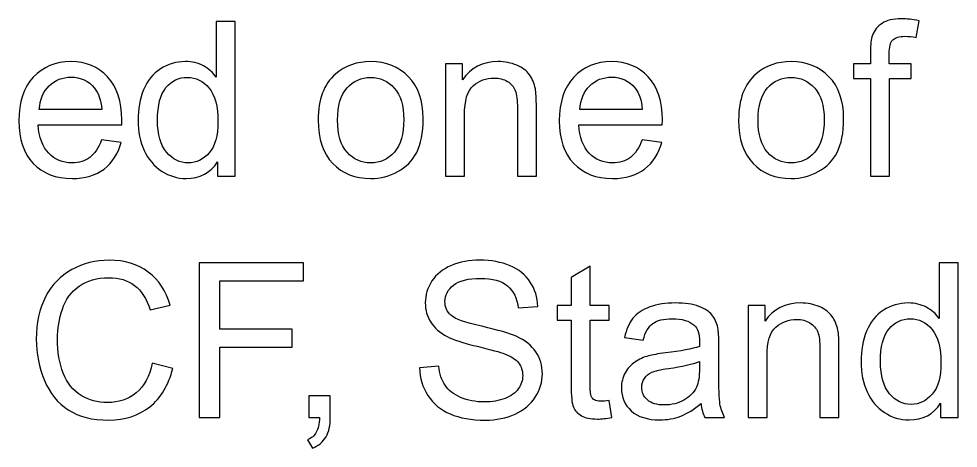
# Model space of a CAD drawing. Header units: centimetres. Extents: x -47.1 to 22.8, y -13.1 to 39.9.
# Drawn here: x -36.188 to -32.506, y 29.38 to 31.063 of the extents above; entities that cross this region are included whole.
import ezdxf

# ---------------------------------------------------------------- set-up
doc = ezdxf.new("R2010")
doc.units = ezdxf.units.CM
doc.header["$MEASUREMENT"] = 0
doc.layers.add('Layer 1', color=7, linetype='Continuous')

msp = doc.modelspace()

# ---------------------------------------------------------------- linework, layer by layer
at = {"layer": 'Layer 1', "color": 105}
for points, knots in [([(-35.40917, 30.4463), (-35.40917, 30.4463), (-35.40917, 30.50204), (-35.40917, 30.50204), (-35.40917, 30.50204), (-35.43696, 30.45872), (-35.47789, 30.43699), (-35.53193, 30.43699), (-35.53193, 30.43699), (-35.56693, 30.43699), (-35.5991, 30.44658), (-35.62831, 30.46591), (-35.62831, 30.46591), (-35.65766, 30.48511), (-35.68038, 30.51206), (-35.69661, 30.54649), (-35.69661, 30.54649), (-35.7127, 30.58106), (-35.72074, 30.62071), (-35.72074, 30.66559), (-35.72074, 30.66559), (-35.72074, 30.70933), (-35.7134, 30.74898), (-35.69887, 30.78469), (-35.69887, 30.78469), (-35.68419, 30.82025), (-35.66232, 30.84762), (-35.63311, 30.86653), (-35.63311, 30.86653), (-35.60404, 30.88558), (-35.5713, 30.89504), (-35.53532, 30.89504), (-35.53532, 30.89504), (-35.50879, 30.89504), (-35.48522, 30.88939), (-35.46462, 30.87824), (-35.46462, 30.87824), (-35.44402, 30.86709), (-35.42723, 30.85242), (-35.41425, 30.8345), (-35.41425, 30.8345), (-35.41425, 30.8345), (-35.41425, 31.05252), (-35.41425, 31.05252), (-35.41425, 31.05252), (-35.41425, 31.05252), (-35.33974, 31.05252), (-35.33974, 31.05252), (-35.33974, 31.05252), (-35.33974, 31.05252), (-35.33974, 30.4463), (-35.33974, 30.4463), (-35.33974, 30.4463), (-35.33974, 30.4463), (-35.40917, 30.4463), (-35.40917, 30.4463)], [0, 0, 0, 0, 0.0666667, 0.0666667, 0.0666667, 0.0666667, 0.1333333, 0.1333333, 0.1333333, 0.1333333, 0.2, 0.2, 0.2, 0.2, 0.2666667, 0.2666667, 0.2666667, 0.2666667, 0.3333333, 0.3333333, 0.3333333, 0.3333333, 0.4, 0.4, 0.4, 0.4, 0.4666667, 0.4666667, 0.4666667, 0.4666667, 0.5333333, 0.5333333, 0.5333333, 0.5333333, 0.6, 0.6, 0.6, 0.6, 0.6666667, 0.6666667, 0.6666667, 0.6666667, 0.7333333, 0.7333333, 0.7333333, 0.7333333, 0.8, 0.8, 0.8, 0.8, 0.8666667, 0.8666667, 0.8666667, 0.8666667, 1, 1, 1, 1]), ([(-32.85011, 30.4463), (-32.85011, 30.4463), (-32.85011, 30.82815), (-32.85011, 30.82815), (-32.85011, 30.82815), (-32.85011, 30.82815), (-32.91615, 30.82815), (-32.91615, 30.82815), (-32.91615, 30.82815), (-32.91615, 30.82815), (-32.91615, 30.88572), (-32.91615, 30.88572), (-32.91615, 30.88572), (-32.91615, 30.88572), (-32.85011, 30.88572), (-32.85011, 30.88572), (-32.85011, 30.88572), (-32.85011, 30.88572), (-32.85011, 30.93229), (-32.85011, 30.93229), (-32.85011, 30.93229), (-32.85011, 30.96178), (-32.84757, 30.98365), (-32.84235, 30.99791), (-32.84235, 30.99791), (-32.83515, 31.0171), (-32.82273, 31.03276), (-32.80467, 31.04475), (-32.80467, 31.04475), (-32.78675, 31.05675), (-32.76149, 31.06268), (-32.72904, 31.06268), (-32.72904, 31.06268), (-32.70801, 31.06268), (-32.68487, 31.06014), (-32.65947, 31.0552), (-32.65947, 31.0552), (-32.65947, 31.0552), (-32.67062, 30.99), (-32.67062, 30.99), (-32.67062, 30.99), (-32.68614, 30.99268), (-32.70067, 30.9941), (-32.7145, 30.9941), (-32.7145, 30.9941), (-32.73708, 30.9941), (-32.75302, 30.9893), (-32.76248, 30.9797), (-32.76248, 30.9797), (-32.77179, 30.97011), (-32.77645, 30.95219), (-32.77645, 30.92594), (-32.77645, 30.92594), (-32.77645, 30.92594), (-32.77645, 30.88572), (-32.77645, 30.88572), (-32.77645, 30.88572), (-32.77645, 30.88572), (-32.69094, 30.88572), (-32.69094, 30.88572), (-32.69094, 30.88572), (-32.69094, 30.88572), (-32.69094, 30.82815), (-32.69094, 30.82815), (-32.69094, 30.82815), (-32.69094, 30.82815), (-32.7756, 30.82815), (-32.7756, 30.82815), (-32.7756, 30.82815), (-32.7756, 30.82815), (-32.7756, 30.4463), (-32.7756, 30.4463), (-32.7756, 30.4463), (-32.7756, 30.4463), (-32.85011, 30.4463), (-32.85011, 30.4463)], [0, 0, 0, 0, 0.05, 0.05, 0.05, 0.05, 0.1, 0.1, 0.1, 0.1, 0.15, 0.15, 0.15, 0.15, 0.2, 0.2, 0.2, 0.2, 0.25, 0.25, 0.25, 0.25, 0.3, 0.3, 0.3, 0.3, 0.35, 0.35, 0.35, 0.35, 0.4, 0.4, 0.4, 0.4, 0.45, 0.45, 0.45, 0.45, 0.5, 0.5, 0.5, 0.5, 0.55, 0.55, 0.55, 0.55, 0.6, 0.6, 0.6, 0.6, 0.65, 0.65, 0.65, 0.65, 0.7, 0.7, 0.7, 0.7, 0.75, 0.75, 0.75, 0.75, 0.8, 0.8, 0.8, 0.8, 0.85, 0.85, 0.85, 0.85, 0.9, 0.9, 0.9, 0.9, 1, 1, 1, 1]), ([(-35.86397, 30.58854), (-35.86397, 30.58854), (-35.78692, 30.57838), (-35.78692, 30.57838), (-35.78692, 30.57838), (-35.79892, 30.53365), (-35.82135, 30.49879), (-35.85409, 30.4741), (-35.85409, 30.4741), (-35.88683, 30.4494), (-35.9286, 30.43699), (-35.97954, 30.43699), (-35.97954, 30.43699), (-36.0436, 30.43699), (-36.0944, 30.45674), (-36.13194, 30.49625), (-36.13194, 30.49625), (-36.16948, 30.53562), (-36.18824, 30.59108), (-36.18824, 30.66234), (-36.18824, 30.66234), (-36.18824, 30.736), (-36.16933, 30.79329), (-36.13138, 30.83393), (-36.13138, 30.83393), (-36.09342, 30.87472), (-36.04417, 30.89504), (-35.98363, 30.89504), (-35.98363, 30.89504), (-35.92507, 30.89504), (-35.87723, 30.87514), (-35.84012, 30.8352), (-35.84012, 30.8352), (-35.80301, 30.79527), (-35.78438, 30.73911), (-35.78438, 30.66672), (-35.78438, 30.66672), (-35.78438, 30.66234), (-35.78452, 30.65571), (-35.7848, 30.64696), (-35.7848, 30.64696), (-35.7848, 30.64696), (-36.11204, 30.64696), (-36.11204, 30.64696), (-36.11204, 30.64696), (-36.10922, 30.59884), (-36.09567, 30.56187), (-36.07112, 30.53633), (-36.07112, 30.53633), (-36.04671, 30.51079), (-36.01609, 30.49795), (-35.97954, 30.49795), (-35.97954, 30.49795), (-35.9523, 30.49795), (-35.92902, 30.50514), (-35.90983, 30.51954), (-35.90983, 30.51954), (-35.8905, 30.53393), (-35.87526, 30.55693), (-35.86397, 30.58854)], [0, 0, 0, 0, 0.0625, 0.0625, 0.0625, 0.0625, 0.125, 0.125, 0.125, 0.125, 0.1875, 0.1875, 0.1875, 0.1875, 0.25, 0.25, 0.25, 0.25, 0.3125, 0.3125, 0.3125, 0.3125, 0.375, 0.375, 0.375, 0.375, 0.4375, 0.4375, 0.4375, 0.4375, 0.5, 0.5, 0.5, 0.5, 0.5625, 0.5625, 0.5625, 0.5625, 0.625, 0.625, 0.625, 0.625, 0.6875, 0.6875, 0.6875, 0.6875, 0.75, 0.75, 0.75, 0.75, 0.8125, 0.8125, 0.8125, 0.8125, 0.875, 0.875, 0.875, 0.875, 1, 1, 1, 1]), ([(-35.01462, 30.66601), (-35.01462, 30.74715), (-34.99204, 30.80726), (-34.94675, 30.84635), (-34.94675, 30.84635), (-34.90907, 30.87881), (-34.86292, 30.89504), (-34.8086, 30.89504), (-34.8086, 30.89504), (-34.74834, 30.89504), (-34.69895, 30.87528), (-34.66057, 30.83577), (-34.66057, 30.83577), (-34.62233, 30.7964), (-34.60314, 30.74179), (-34.60314, 30.67222), (-34.60314, 30.67222), (-34.60314, 30.61578), (-34.6116, 30.57147), (-34.62854, 30.53915), (-34.62854, 30.53915), (-34.64547, 30.50684), (-34.67017, 30.48172), (-34.70262, 30.4638), (-34.70262, 30.4638), (-34.73494, 30.44588), (-34.77036, 30.43699), (-34.8086, 30.43699), (-34.8086, 30.43699), (-34.87012, 30.43699), (-34.91979, 30.4566), (-34.95775, 30.49597), (-34.95775, 30.49597), (-34.99571, 30.53534), (-35.01462, 30.59207), (-35.01462, 30.66601)], [0, 0, 0, 0, 0.1, 0.1, 0.1, 0.1, 0.2, 0.2, 0.2, 0.2, 0.3, 0.3, 0.3, 0.3, 0.4, 0.4, 0.4, 0.4, 0.5, 0.5, 0.5, 0.5, 0.6, 0.6, 0.6, 0.6, 0.7, 0.7, 0.7, 0.7, 0.8, 0.8, 0.8, 0.8, 1, 1, 1, 1]), ([(-34.51579, 30.4463), (-34.51579, 30.4463), (-34.51579, 30.88572), (-34.51579, 30.88572), (-34.51579, 30.88572), (-34.51579, 30.88572), (-34.4489, 30.88572), (-34.4489, 30.88572), (-34.4489, 30.88572), (-34.4489, 30.88572), (-34.4489, 30.82335), (-34.4489, 30.82335), (-34.4489, 30.82335), (-34.41673, 30.87119), (-34.37016, 30.89504), (-34.30934, 30.89504), (-34.30934, 30.89504), (-34.28281, 30.89504), (-34.25854, 30.89024), (-34.23639, 30.88078), (-34.23639, 30.88078), (-34.21423, 30.87133), (-34.19758, 30.85877), (-34.18658, 30.84339), (-34.18658, 30.84339), (-34.17557, 30.82801), (-34.16781, 30.80966), (-34.16343, 30.7885), (-34.16343, 30.7885), (-34.16075, 30.77467), (-34.15934, 30.75054), (-34.15934, 30.71611), (-34.15934, 30.71611), (-34.15934, 30.71611), (-34.15934, 30.4463), (-34.15934, 30.4463), (-34.15934, 30.4463), (-34.15934, 30.4463), (-34.23385, 30.4463), (-34.23385, 30.4463), (-34.23385, 30.4463), (-34.23385, 30.4463), (-34.23385, 30.71328), (-34.23385, 30.71328), (-34.23385, 30.71328), (-34.23385, 30.74362), (-34.23667, 30.76634), (-34.24246, 30.7813), (-34.24246, 30.7813), (-34.24824, 30.79626), (-34.25854, 30.80825), (-34.27322, 30.81728), (-34.27322, 30.81728), (-34.28789, 30.82617), (-34.30525, 30.83069), (-34.32501, 30.83069), (-34.32501, 30.83069), (-34.35662, 30.83069), (-34.38385, 30.82067), (-34.40685, 30.80049), (-34.40685, 30.80049), (-34.42985, 30.78045), (-34.44128, 30.74221), (-34.44128, 30.68605), (-34.44128, 30.68605), (-34.44128, 30.68605), (-34.44128, 30.4463), (-34.44128, 30.4463), (-34.44128, 30.4463), (-34.44128, 30.4463), (-34.51579, 30.4463), (-34.51579, 30.4463)], [0, 0, 0, 0, 0.0526316, 0.0526316, 0.0526316, 0.0526316, 0.1052632, 0.1052632, 0.1052632, 0.1052632, 0.1578947, 0.1578947, 0.1578947, 0.1578947, 0.2105263, 0.2105263, 0.2105263, 0.2105263, 0.2631579, 0.2631579, 0.2631579, 0.2631579, 0.3157895, 0.3157895, 0.3157895, 0.3157895, 0.3684211, 0.3684211, 0.3684211, 0.3684211, 0.4210526, 0.4210526, 0.4210526, 0.4210526, 0.4736842, 0.4736842, 0.4736842, 0.4736842, 0.5263158, 0.5263158, 0.5263158, 0.5263158, 0.5789474, 0.5789474, 0.5789474, 0.5789474, 0.6315789, 0.6315789, 0.6315789, 0.6315789, 0.6842105, 0.6842105, 0.6842105, 0.6842105, 0.7368421, 0.7368421, 0.7368421, 0.7368421, 0.7894737, 0.7894737, 0.7894737, 0.7894737, 0.8421053, 0.8421053, 0.8421053, 0.8421053, 0.8947368, 0.8947368, 0.8947368, 0.8947368, 1, 1, 1, 1]), ([(-33.74518, 30.58854), (-33.74518, 30.58854), (-33.66813, 30.57838), (-33.66813, 30.57838), (-33.66813, 30.57838), (-33.68013, 30.53365), (-33.70256, 30.49879), (-33.7353, 30.4741), (-33.7353, 30.4741), (-33.76804, 30.4494), (-33.80981, 30.43699), (-33.86075, 30.43699), (-33.86075, 30.43699), (-33.92481, 30.43699), (-33.97561, 30.45674), (-34.01315, 30.49625), (-34.01315, 30.49625), (-34.05069, 30.53562), (-34.06945, 30.59108), (-34.06945, 30.66234), (-34.06945, 30.66234), (-34.06945, 30.736), (-34.05054, 30.79329), (-34.01259, 30.83393), (-34.01259, 30.83393), (-33.97463, 30.87472), (-33.92538, 30.89504), (-33.86484, 30.89504), (-33.86484, 30.89504), (-33.80628, 30.89504), (-33.75844, 30.87514), (-33.72133, 30.8352), (-33.72133, 30.8352), (-33.68422, 30.79527), (-33.66559, 30.73911), (-33.66559, 30.66672), (-33.66559, 30.66672), (-33.66559, 30.66234), (-33.66573, 30.65571), (-33.66601, 30.64696), (-33.66601, 30.64696), (-33.66601, 30.64696), (-33.99325, 30.64696), (-33.99325, 30.64696), (-33.99325, 30.64696), (-33.99043, 30.59884), (-33.97688, 30.56187), (-33.95233, 30.53633), (-33.95233, 30.53633), (-33.92792, 30.51079), (-33.8973, 30.49795), (-33.86075, 30.49795), (-33.86075, 30.49795), (-33.83351, 30.49795), (-33.81023, 30.50514), (-33.79104, 30.51954), (-33.79104, 30.51954), (-33.77171, 30.53393), (-33.75647, 30.55693), (-33.74518, 30.58854)], [0, 0, 0, 0, 0.0625, 0.0625, 0.0625, 0.0625, 0.125, 0.125, 0.125, 0.125, 0.1875, 0.1875, 0.1875, 0.1875, 0.25, 0.25, 0.25, 0.25, 0.3125, 0.3125, 0.3125, 0.3125, 0.375, 0.375, 0.375, 0.375, 0.4375, 0.4375, 0.4375, 0.4375, 0.5, 0.5, 0.5, 0.5, 0.5625, 0.5625, 0.5625, 0.5625, 0.625, 0.625, 0.625, 0.625, 0.6875, 0.6875, 0.6875, 0.6875, 0.75, 0.75, 0.75, 0.75, 0.8125, 0.8125, 0.8125, 0.8125, 0.875, 0.875, 0.875, 0.875, 1, 1, 1, 1]), ([(-33.36672, 30.66601), (-33.36672, 30.74715), (-33.34414, 30.80726), (-33.29885, 30.84635), (-33.29885, 30.84635), (-33.26117, 30.87881), (-33.21502, 30.89504), (-33.1607, 30.89504), (-33.1607, 30.89504), (-33.10044, 30.89504), (-33.05105, 30.87528), (-33.01267, 30.83577), (-33.01267, 30.83577), (-32.97443, 30.7964), (-32.95524, 30.74179), (-32.95524, 30.67222), (-32.95524, 30.67222), (-32.95524, 30.61578), (-32.9637, 30.57147), (-32.98064, 30.53915), (-32.98064, 30.53915), (-32.99757, 30.50684), (-33.02227, 30.48172), (-33.05472, 30.4638), (-33.05472, 30.4638), (-33.08704, 30.44588), (-33.12246, 30.43699), (-33.1607, 30.43699), (-33.1607, 30.43699), (-33.22222, 30.43699), (-33.27189, 30.4566), (-33.30985, 30.49597), (-33.30985, 30.49597), (-33.34781, 30.53534), (-33.36672, 30.59207), (-33.36672, 30.66601)], [0, 0, 0, 0, 0.1, 0.1, 0.1, 0.1, 0.2, 0.2, 0.2, 0.2, 0.3, 0.3, 0.3, 0.3, 0.4, 0.4, 0.4, 0.4, 0.5, 0.5, 0.5, 0.5, 0.6, 0.6, 0.6, 0.6, 0.7, 0.7, 0.7, 0.7, 0.8, 0.8, 0.8, 0.8, 1, 1, 1, 1]), ([(-36.10781, 30.70792), (-36.10781, 30.70792), (-35.86312, 30.70792), (-35.86312, 30.70792), (-35.86312, 30.70792), (-35.86637, 30.74489), (-35.87582, 30.77255), (-35.8912, 30.79104), (-35.8912, 30.79104), (-35.91477, 30.81968), (-35.94553, 30.83407), (-35.98321, 30.83407), (-35.98321, 30.83407), (-36.01736, 30.83407), (-36.046, 30.82264), (-36.06929, 30.79978), (-36.06929, 30.79978), (-36.09243, 30.77692), (-36.10527, 30.7463), (-36.10781, 30.70792)], [0, 0, 0, 0, 0.1666667, 0.1666667, 0.1666667, 0.1666667, 0.3333333, 0.3333333, 0.3333333, 0.3333333, 0.5, 0.5, 0.5, 0.5, 0.6666667, 0.6666667, 0.6666667, 0.6666667, 1, 1, 1, 1]), ([(-35.64454, 30.66545), (-35.64454, 30.60928), (-35.63269, 30.56737), (-35.60884, 30.53957), (-35.60884, 30.53957), (-35.58513, 30.51178), (-35.55705, 30.49795), (-35.52474, 30.49795), (-35.52474, 30.49795), (-35.49214, 30.49795), (-35.46448, 30.51121), (-35.44162, 30.53774), (-35.44162, 30.53774), (-35.4189, 30.56427), (-35.40747, 30.60477), (-35.40747, 30.65924), (-35.40747, 30.65924), (-35.40747, 30.71907), (-35.41904, 30.7631), (-35.44233, 30.79118), (-35.44233, 30.79118), (-35.46547, 30.81926), (-35.49411, 30.83323), (-35.52812, 30.83323), (-35.52812, 30.83323), (-35.56128, 30.83323), (-35.58894, 30.81982), (-35.61124, 30.79287), (-35.61124, 30.79287), (-35.63339, 30.76592), (-35.64454, 30.72344), (-35.64454, 30.66545)], [0, 0, 0, 0, 0.1111111, 0.1111111, 0.1111111, 0.1111111, 0.2222222, 0.2222222, 0.2222222, 0.2222222, 0.3333333, 0.3333333, 0.3333333, 0.3333333, 0.4444444, 0.4444444, 0.4444444, 0.4444444, 0.5555556, 0.5555556, 0.5555556, 0.5555556, 0.6666667, 0.6666667, 0.6666667, 0.6666667, 0.7777778, 0.7777778, 0.7777778, 0.7777778, 1, 1, 1, 1]), ([(-34.93842, 30.66587), (-34.93842, 30.60971), (-34.92614, 30.56766), (-34.90159, 30.53986), (-34.90159, 30.53986), (-34.87689, 30.51192), (-34.84599, 30.49795), (-34.8086, 30.49795), (-34.8086, 30.49795), (-34.77163, 30.49795), (-34.74086, 30.51192), (-34.71617, 30.54), (-34.71617, 30.54), (-34.69162, 30.56808), (-34.67934, 30.61084), (-34.67934, 30.66827), (-34.67934, 30.66827), (-34.67934, 30.72246), (-34.69176, 30.76352), (-34.71645, 30.79132), (-34.71645, 30.79132), (-34.74115, 30.81926), (-34.77191, 30.83323), (-34.8086, 30.83323), (-34.8086, 30.83323), (-34.84599, 30.83323), (-34.87689, 30.8194), (-34.90159, 30.7916), (-34.90159, 30.7916), (-34.92614, 30.7638), (-34.93842, 30.72189), (-34.93842, 30.66587)], [0, 0, 0, 0, 0.1111111, 0.1111111, 0.1111111, 0.1111111, 0.2222222, 0.2222222, 0.2222222, 0.2222222, 0.3333333, 0.3333333, 0.3333333, 0.3333333, 0.4444444, 0.4444444, 0.4444444, 0.4444444, 0.5555556, 0.5555556, 0.5555556, 0.5555556, 0.6666667, 0.6666667, 0.6666667, 0.6666667, 0.7777778, 0.7777778, 0.7777778, 0.7777778, 1, 1, 1, 1]), ([(-33.98902, 30.70792), (-33.98902, 30.70792), (-33.74433, 30.70792), (-33.74433, 30.70792), (-33.74433, 30.70792), (-33.74758, 30.74489), (-33.75703, 30.77255), (-33.77241, 30.79104), (-33.77241, 30.79104), (-33.79598, 30.81968), (-33.82674, 30.83407), (-33.86442, 30.83407), (-33.86442, 30.83407), (-33.89857, 30.83407), (-33.92721, 30.82264), (-33.9505, 30.79978), (-33.9505, 30.79978), (-33.97364, 30.77692), (-33.98648, 30.7463), (-33.98902, 30.70792)], [0, 0, 0, 0, 0.1666667, 0.1666667, 0.1666667, 0.1666667, 0.3333333, 0.3333333, 0.3333333, 0.3333333, 0.5, 0.5, 0.5, 0.5, 0.6666667, 0.6666667, 0.6666667, 0.6666667, 1, 1, 1, 1]), ([(-33.29052, 30.66587), (-33.29052, 30.60971), (-33.27824, 30.56766), (-33.25369, 30.53986), (-33.25369, 30.53986), (-33.22899, 30.51192), (-33.19809, 30.49795), (-33.1607, 30.49795), (-33.1607, 30.49795), (-33.12373, 30.49795), (-33.09296, 30.51192), (-33.06827, 30.54), (-33.06827, 30.54), (-33.04372, 30.56808), (-33.03144, 30.61084), (-33.03144, 30.66827), (-33.03144, 30.66827), (-33.03144, 30.72246), (-33.04386, 30.76352), (-33.06855, 30.79132), (-33.06855, 30.79132), (-33.09325, 30.81926), (-33.12401, 30.83323), (-33.1607, 30.83323), (-33.1607, 30.83323), (-33.19809, 30.83323), (-33.22899, 30.8194), (-33.25369, 30.7916), (-33.25369, 30.7916), (-33.27824, 30.7638), (-33.29052, 30.72189), (-33.29052, 30.66587)], [0, 0, 0, 0, 0.1111111, 0.1111111, 0.1111111, 0.1111111, 0.2222222, 0.2222222, 0.2222222, 0.2222222, 0.3333333, 0.3333333, 0.3333333, 0.3333333, 0.4444444, 0.4444444, 0.4444444, 0.4444444, 0.5555556, 0.5555556, 0.5555556, 0.5555556, 0.6666667, 0.6666667, 0.6666667, 0.6666667, 0.7777778, 0.7777778, 0.7777778, 0.7777778, 1, 1, 1, 1]), ([(-35.66487, 29.71309), (-35.66487, 29.71309), (-35.58444, 29.69277), (-35.58444, 29.69277), (-35.58444, 29.69277), (-35.60123, 29.62687), (-35.63143, 29.57677), (-35.67503, 29.5422), (-35.67503, 29.5422), (-35.71864, 29.50763), (-35.77198, 29.49027), (-35.83506, 29.49027), (-35.83506, 29.49027), (-35.90025, 29.49027), (-35.95331, 29.50353), (-35.99423, 29.5302), (-35.99423, 29.5302), (-36.03515, 29.55673), (-36.0662, 29.59526), (-36.0875, 29.64563), (-36.0875, 29.64563), (-36.10881, 29.69615), (-36.11954, 29.7502), (-36.11954, 29.80805), (-36.11954, 29.80805), (-36.11954, 29.87113), (-36.10754, 29.92616), (-36.08341, 29.97315), (-36.08341, 29.97315), (-36.05928, 30.02014), (-36.02499, 30.05585), (-35.98054, 30.08026), (-35.98054, 30.08026), (-35.93609, 30.10467), (-35.88713, 30.11681), (-35.83379, 30.11681), (-35.83379, 30.11681), (-35.77311, 30.11681), (-35.72217, 30.10142), (-35.68096, 30.07052), (-35.68096, 30.07052), (-35.63962, 30.03962), (-35.61083, 29.9963), (-35.5946, 29.94042), (-35.5946, 29.94042), (-35.5946, 29.94042), (-35.67334, 29.92179), (-35.67334, 29.92179), (-35.67334, 29.92179), (-35.68731, 29.96582), (-35.70777, 29.99799), (-35.73444, 30.01803), (-35.73444, 30.01803), (-35.76111, 30.03821), (-35.7947, 30.04823), (-35.8352, 30.04823), (-35.8352, 30.04823), (-35.88162, 30.04823), (-35.92057, 30.03708), (-35.95175, 30.01478), (-35.95175, 30.01478), (-35.98294, 29.99249), (-36.00495, 29.96243), (-36.01751, 29.92489), (-36.01751, 29.92489), (-36.03021, 29.88722), (-36.03656, 29.84841), (-36.03656, 29.80848), (-36.03656, 29.80848), (-36.03656, 29.75697), (-36.02908, 29.71196), (-36.01413, 29.67357), (-36.01413, 29.67357), (-35.99917, 29.63505), (-35.97588, 29.6064), (-35.94428, 29.58735), (-35.94428, 29.58735), (-35.91267, 29.5683), (-35.87852, 29.55885), (-35.84169, 29.55885), (-35.84169, 29.55885), (-35.79681, 29.55885), (-35.759, 29.57183), (-35.72795, 29.59766), (-35.72795, 29.59766), (-35.69691, 29.62362), (-35.67588, 29.662), (-35.66487, 29.71309)], [0, 0, 0, 0, 0.0434783, 0.0434783, 0.0434783, 0.0434783, 0.0869565, 0.0869565, 0.0869565, 0.0869565, 0.1304348, 0.1304348, 0.1304348, 0.1304348, 0.173913, 0.173913, 0.173913, 0.173913, 0.2173913, 0.2173913, 0.2173913, 0.2173913, 0.2608696, 0.2608696, 0.2608696, 0.2608696, 0.3043478, 0.3043478, 0.3043478, 0.3043478, 0.3478261, 0.3478261, 0.3478261, 0.3478261, 0.3913043, 0.3913043, 0.3913043, 0.3913043, 0.4347826, 0.4347826, 0.4347826, 0.4347826, 0.4782609, 0.4782609, 0.4782609, 0.4782609, 0.5217391, 0.5217391, 0.5217391, 0.5217391, 0.5652174, 0.5652174, 0.5652174, 0.5652174, 0.6086957, 0.6086957, 0.6086957, 0.6086957, 0.6521739, 0.6521739, 0.6521739, 0.6521739, 0.6956522, 0.6956522, 0.6956522, 0.6956522, 0.7391304, 0.7391304, 0.7391304, 0.7391304, 0.7826087, 0.7826087, 0.7826087, 0.7826087, 0.826087, 0.826087, 0.826087, 0.826087, 0.8695652, 0.8695652, 0.8695652, 0.8695652, 0.9130435, 0.9130435, 0.9130435, 0.9130435, 1, 1, 1, 1]), ([(-35.481, 29.50043), (-35.481, 29.50043), (-35.481, 30.10665), (-35.481, 30.10665), (-35.481, 30.10665), (-35.481, 30.10665), (-35.07206, 30.10665), (-35.07206, 30.10665), (-35.07206, 30.10665), (-35.07206, 30.10665), (-35.07206, 30.03553), (-35.07206, 30.03553), (-35.07206, 30.03553), (-35.07206, 30.03553), (-35.40057, 30.03553), (-35.40057, 30.03553), (-35.40057, 30.03553), (-35.40057, 30.03553), (-35.40057, 29.84672), (-35.40057, 29.84672), (-35.40057, 29.84672), (-35.40057, 29.84672), (-35.11609, 29.84672), (-35.11609, 29.84672), (-35.11609, 29.84672), (-35.11609, 29.84672), (-35.11609, 29.7756), (-35.11609, 29.7756), (-35.11609, 29.7756), (-35.11609, 29.7756), (-35.40057, 29.7756), (-35.40057, 29.7756), (-35.40057, 29.7756), (-35.40057, 29.7756), (-35.40057, 29.50043), (-35.40057, 29.50043), (-35.40057, 29.50043), (-35.40057, 29.50043), (-35.481, 29.50043), (-35.481, 29.50043)], [0, 0, 0, 0, 0.0909091, 0.0909091, 0.0909091, 0.0909091, 0.1818182, 0.1818182, 0.1818182, 0.1818182, 0.2727273, 0.2727273, 0.2727273, 0.2727273, 0.3636364, 0.3636364, 0.3636364, 0.3636364, 0.4545455, 0.4545455, 0.4545455, 0.4545455, 0.5454545, 0.5454545, 0.5454545, 0.5454545, 0.6363636, 0.6363636, 0.6363636, 0.6363636, 0.7272727, 0.7272727, 0.7272727, 0.7272727, 0.8181818, 0.8181818, 0.8181818, 0.8181818, 1, 1, 1, 1]), ([(-34.61768, 29.69516), (-34.61768, 29.69516), (-34.54233, 29.70194), (-34.54233, 29.70194), (-34.54233, 29.70194), (-34.5388, 29.67146), (-34.53048, 29.64648), (-34.51735, 29.62687), (-34.51735, 29.62687), (-34.50423, 29.60739), (-34.48391, 29.59159), (-34.45639, 29.57945), (-34.45639, 29.57945), (-34.42888, 29.56746), (-34.39783, 29.56139), (-34.3634, 29.56139), (-34.3634, 29.56139), (-34.33278, 29.56139), (-34.30583, 29.56591), (-34.2824, 29.57508), (-34.2824, 29.57508), (-34.25898, 29.58425), (-34.24162, 29.59681), (-34.23019, 29.61275), (-34.23019, 29.61275), (-34.21876, 29.6287), (-34.21297, 29.64606), (-34.21297, 29.66468), (-34.21297, 29.66468), (-34.21297, 29.68359), (-34.21848, 29.7001), (-34.22948, 29.71436), (-34.22948, 29.71436), (-34.24049, 29.72847), (-34.2587, 29.74032), (-34.2841, 29.75006), (-34.2841, 29.75006), (-34.30032, 29.75627), (-34.33631, 29.76614), (-34.39205, 29.77955), (-34.39205, 29.77955), (-34.44778, 29.79295), (-34.48673, 29.80551), (-34.50903, 29.81737), (-34.50903, 29.81737), (-34.53796, 29.83261), (-34.5594, 29.85152), (-34.57352, 29.87395), (-34.57352, 29.87395), (-34.58777, 29.89639), (-34.59482, 29.92165), (-34.59482, 29.94945), (-34.59482, 29.94945), (-34.59482, 29.98021), (-34.58607, 30.00886), (-34.56872, 30.03538), (-34.56872, 30.03538), (-34.55136, 30.06205), (-34.5261, 30.08223), (-34.49266, 30.09606), (-34.49266, 30.09606), (-34.45936, 30.10989), (-34.42224, 30.11681), (-34.38146, 30.11681), (-34.38146, 30.11681), (-34.33659, 30.11681), (-34.29694, 30.10961), (-34.26265, 30.09507), (-34.26265, 30.09507), (-34.22836, 30.08068), (-34.20197, 30.05937), (-34.18348, 30.03115), (-34.18348, 30.03115), (-34.165, 30.00307), (-34.15512, 29.97118), (-34.15371, 29.93562), (-34.15371, 29.93562), (-34.15371, 29.93562), (-34.23075, 29.92969), (-34.23075, 29.92969), (-34.23075, 29.92969), (-34.23485, 29.96793), (-34.24882, 29.99686), (-34.27267, 30.01633), (-34.27267, 30.01633), (-34.29651, 30.03595), (-34.33179, 30.04569), (-34.37836, 30.04569), (-34.37836, 30.04569), (-34.4269, 30.04569), (-34.46232, 30.0368), (-34.48447, 30.01902), (-34.48447, 30.01902), (-34.50663, 30.00124), (-34.51778, 29.97979), (-34.51778, 29.95467), (-34.51778, 29.95467), (-34.51778, 29.93294), (-34.50987, 29.91502), (-34.49421, 29.9009), (-34.49421, 29.9009), (-34.47869, 29.88693), (-34.43847, 29.8724), (-34.37328, 29.85772), (-34.37328, 29.85772), (-34.30808, 29.84291), (-34.26335, 29.83007), (-34.23908, 29.81906), (-34.23908, 29.81906), (-34.20394, 29.80283), (-34.17784, 29.78237), (-34.16105, 29.75739), (-34.16105, 29.75739), (-34.14425, 29.73256), (-34.13593, 29.70391), (-34.13593, 29.67146), (-34.13593, 29.67146), (-34.13593, 29.63914), (-34.1451, 29.60894), (-34.16359, 29.58044), (-34.16359, 29.58044), (-34.18207, 29.55194), (-34.20846, 29.52978), (-34.24303, 29.51398), (-34.24303, 29.51398), (-34.2776, 29.49817), (-34.31641, 29.49027), (-34.35973, 29.49027), (-34.35973, 29.49027), (-34.41448, 29.49027), (-34.46034, 29.49831), (-34.49731, 29.51426), (-34.49731, 29.51426), (-34.53443, 29.5302), (-34.56336, 29.55419), (-34.58438, 29.58637), (-34.58438, 29.58637), (-34.60555, 29.6184), (-34.61655, 29.65467), (-34.61768, 29.69516)], [0, 0, 0, 0, 0.0277778, 0.0277778, 0.0277778, 0.0277778, 0.0555556, 0.0555556, 0.0555556, 0.0555556, 0.0833333, 0.0833333, 0.0833333, 0.0833333, 0.1111111, 0.1111111, 0.1111111, 0.1111111, 0.1388889, 0.1388889, 0.1388889, 0.1388889, 0.1666667, 0.1666667, 0.1666667, 0.1666667, 0.1944444, 0.1944444, 0.1944444, 0.1944444, 0.2222222, 0.2222222, 0.2222222, 0.2222222, 0.25, 0.25, 0.25, 0.25, 0.2777778, 0.2777778, 0.2777778, 0.2777778, 0.3055556, 0.3055556, 0.3055556, 0.3055556, 0.3333333, 0.3333333, 0.3333333, 0.3333333, 0.3611111, 0.3611111, 0.3611111, 0.3611111, 0.3888889, 0.3888889, 0.3888889, 0.3888889, 0.4166667, 0.4166667, 0.4166667, 0.4166667, 0.4444444, 0.4444444, 0.4444444, 0.4444444, 0.4722222, 0.4722222, 0.4722222, 0.4722222, 0.5, 0.5, 0.5, 0.5, 0.5277778, 0.5277778, 0.5277778, 0.5277778, 0.5555556, 0.5555556, 0.5555556, 0.5555556, 0.5833333, 0.5833333, 0.5833333, 0.5833333, 0.6111111, 0.6111111, 0.6111111, 0.6111111, 0.6388889, 0.6388889, 0.6388889, 0.6388889, 0.6666667, 0.6666667, 0.6666667, 0.6666667, 0.6944444, 0.6944444, 0.6944444, 0.6944444, 0.7222222, 0.7222222, 0.7222222, 0.7222222, 0.75, 0.75, 0.75, 0.75, 0.7777778, 0.7777778, 0.7777778, 0.7777778, 0.8055556, 0.8055556, 0.8055556, 0.8055556, 0.8333333, 0.8333333, 0.8333333, 0.8333333, 0.8611111, 0.8611111, 0.8611111, 0.8611111, 0.8888889, 0.8888889, 0.8888889, 0.8888889, 0.9166667, 0.9166667, 0.9166667, 0.9166667, 0.9444444, 0.9444444, 0.9444444, 0.9444444, 1, 1, 1, 1]), ([(-33.87431, 29.56689), (-33.87431, 29.56689), (-33.86415, 29.50114), (-33.86415, 29.50114), (-33.86415, 29.50114), (-33.88503, 29.49676), (-33.9038, 29.4945), (-33.92017, 29.4945), (-33.92017, 29.4945), (-33.94712, 29.4945), (-33.968, 29.49874), (-33.98296, 29.50734), (-33.98296, 29.50734), (-33.99778, 29.51595), (-34.00822, 29.5271), (-34.01429, 29.54107), (-34.01429, 29.54107), (-34.02036, 29.55504), (-34.02332, 29.58439), (-34.02332, 29.62912), (-34.02332, 29.62912), (-34.02332, 29.62912), (-34.02332, 29.88228), (-34.02332, 29.88228), (-34.02332, 29.88228), (-34.02332, 29.88228), (-34.07835, 29.88228), (-34.07835, 29.88228), (-34.07835, 29.88228), (-34.07835, 29.88228), (-34.07835, 29.93985), (-34.07835, 29.93985), (-34.07835, 29.93985), (-34.07835, 29.93985), (-34.02332, 29.93985), (-34.02332, 29.93985), (-34.02332, 29.93985), (-34.02332, 29.93985), (-34.02332, 30.04851), (-34.02332, 30.04851), (-34.02332, 30.04851), (-34.02332, 30.04851), (-33.94881, 30.09324), (-33.94881, 30.09324), (-33.94881, 30.09324), (-33.94881, 30.09324), (-33.94881, 29.93985), (-33.94881, 29.93985), (-33.94881, 29.93985), (-33.94881, 29.93985), (-33.87431, 29.93985), (-33.87431, 29.93985), (-33.87431, 29.93985), (-33.87431, 29.93985), (-33.87431, 29.88228), (-33.87431, 29.88228), (-33.87431, 29.88228), (-33.87431, 29.88228), (-33.94881, 29.88228), (-33.94881, 29.88228), (-33.94881, 29.88228), (-33.94881, 29.88228), (-33.94881, 29.62489), (-33.94881, 29.62489), (-33.94881, 29.62489), (-33.94881, 29.60358), (-33.94754, 29.58989), (-33.94486, 29.58383), (-33.94486, 29.58383), (-33.94232, 29.57776), (-33.93809, 29.57296), (-33.93216, 29.56929), (-33.93216, 29.56929), (-33.92623, 29.56576), (-33.91777, 29.56393), (-33.90676, 29.56393), (-33.90676, 29.56393), (-33.89858, 29.56393), (-33.88771, 29.56492), (-33.87431, 29.56689)], [0, 0, 0, 0, 0.047619, 0.047619, 0.047619, 0.047619, 0.0952381, 0.0952381, 0.0952381, 0.0952381, 0.1428571, 0.1428571, 0.1428571, 0.1428571, 0.1904762, 0.1904762, 0.1904762, 0.1904762, 0.2380952, 0.2380952, 0.2380952, 0.2380952, 0.2857143, 0.2857143, 0.2857143, 0.2857143, 0.3333333, 0.3333333, 0.3333333, 0.3333333, 0.3809524, 0.3809524, 0.3809524, 0.3809524, 0.4285714, 0.4285714, 0.4285714, 0.4285714, 0.4761905, 0.4761905, 0.4761905, 0.4761905, 0.5238095, 0.5238095, 0.5238095, 0.5238095, 0.5714286, 0.5714286, 0.5714286, 0.5714286, 0.6190476, 0.6190476, 0.6190476, 0.6190476, 0.6666667, 0.6666667, 0.6666667, 0.6666667, 0.7142857, 0.7142857, 0.7142857, 0.7142857, 0.7619048, 0.7619048, 0.7619048, 0.7619048, 0.8095238, 0.8095238, 0.8095238, 0.8095238, 0.8571429, 0.8571429, 0.8571429, 0.8571429, 0.9047619, 0.9047619, 0.9047619, 0.9047619, 1, 1, 1, 1]), ([(-32.57538, 29.50043), (-32.57538, 29.50043), (-32.57538, 29.55617), (-32.57538, 29.55617), (-32.57538, 29.55617), (-32.60317, 29.51285), (-32.6441, 29.49112), (-32.69814, 29.49112), (-32.69814, 29.49112), (-32.73314, 29.49112), (-32.76531, 29.50071), (-32.79452, 29.52004), (-32.79452, 29.52004), (-32.82387, 29.53924), (-32.84659, 29.56619), (-32.86282, 29.60062), (-32.86282, 29.60062), (-32.87891, 29.63519), (-32.88695, 29.67484), (-32.88695, 29.71972), (-32.88695, 29.71972), (-32.88695, 29.76346), (-32.87961, 29.80311), (-32.86508, 29.83882), (-32.86508, 29.83882), (-32.8504, 29.87438), (-32.82853, 29.90175), (-32.79932, 29.92066), (-32.79932, 29.92066), (-32.77025, 29.93971), (-32.73751, 29.94917), (-32.70153, 29.94917), (-32.70153, 29.94917), (-32.675, 29.94917), (-32.65143, 29.94352), (-32.63083, 29.93237), (-32.63083, 29.93237), (-32.61023, 29.92122), (-32.59344, 29.90655), (-32.58046, 29.88863), (-32.58046, 29.88863), (-32.58046, 29.88863), (-32.58046, 30.10665), (-32.58046, 30.10665), (-32.58046, 30.10665), (-32.58046, 30.10665), (-32.50595, 30.10665), (-32.50595, 30.10665), (-32.50595, 30.10665), (-32.50595, 30.10665), (-32.50595, 29.50043), (-32.50595, 29.50043), (-32.50595, 29.50043), (-32.50595, 29.50043), (-32.57538, 29.50043), (-32.57538, 29.50043)], [0, 0, 0, 0, 0.0666667, 0.0666667, 0.0666667, 0.0666667, 0.1333333, 0.1333333, 0.1333333, 0.1333333, 0.2, 0.2, 0.2, 0.2, 0.2666667, 0.2666667, 0.2666667, 0.2666667, 0.3333333, 0.3333333, 0.3333333, 0.3333333, 0.4, 0.4, 0.4, 0.4, 0.4666667, 0.4666667, 0.4666667, 0.4666667, 0.5333333, 0.5333333, 0.5333333, 0.5333333, 0.6, 0.6, 0.6, 0.6, 0.6666667, 0.6666667, 0.6666667, 0.6666667, 0.7333333, 0.7333333, 0.7333333, 0.7333333, 0.8, 0.8, 0.8, 0.8, 0.8666667, 0.8666667, 0.8666667, 0.8666667, 1, 1, 1, 1]), ([(-33.51377, 29.55546), (-33.54143, 29.5319), (-33.5681, 29.51539), (-33.59364, 29.50565), (-33.59364, 29.50565), (-33.61918, 29.49591), (-33.64655, 29.49112), (-33.67591, 29.49112), (-33.67591, 29.49112), (-33.72417, 29.49112), (-33.76128, 29.50283), (-33.78724, 29.52639), (-33.78724, 29.52639), (-33.81321, 29.54982), (-33.82619, 29.57988), (-33.82619, 29.61642), (-33.82619, 29.61642), (-33.82619, 29.63787), (-33.82125, 29.65749), (-33.81151, 29.67527), (-33.81151, 29.67527), (-33.80164, 29.69305), (-33.7888, 29.70716), (-33.77299, 29.71788), (-33.77299, 29.71788), (-33.75705, 29.72861), (-33.73927, 29.73679), (-33.71937, 29.7423), (-33.71937, 29.7423), (-33.70469, 29.74611), (-33.68254, 29.74977), (-33.65305, 29.75344), (-33.65305, 29.75344), (-33.59293, 29.7605), (-33.54848, 29.76911), (-33.52012, 29.77898), (-33.52012, 29.77898), (-33.51984, 29.78914), (-33.5197, 29.79564), (-33.5197, 29.79832), (-33.5197, 29.79832), (-33.5197, 29.82851), (-33.52675, 29.84982), (-33.54086, 29.86224), (-33.54086, 29.86224), (-33.55991, 29.87903), (-33.58828, 29.88736), (-33.62581, 29.88736), (-33.62581, 29.88736), (-33.66095, 29.88736), (-33.68691, 29.88115), (-33.70356, 29.86887), (-33.70356, 29.86887), (-33.72036, 29.8566), (-33.73263, 29.83486), (-33.74068, 29.80354), (-33.74068, 29.80354), (-33.74068, 29.80354), (-33.81349, 29.8137), (-33.81349, 29.8137), (-33.81349, 29.8137), (-33.80686, 29.84488), (-33.79599, 29.87014), (-33.78075, 29.88933), (-33.78075, 29.88933), (-33.76551, 29.90852), (-33.7435, 29.9232), (-33.71471, 29.93364), (-33.71471, 29.93364), (-33.68607, 29.94394), (-33.65262, 29.94917), (-33.6148, 29.94917), (-33.6148, 29.94917), (-33.57727, 29.94917), (-33.54665, 29.94479), (-33.52308, 29.9359), (-33.52308, 29.9359), (-33.49966, 29.92701), (-33.4823, 29.916), (-33.47129, 29.9026), (-33.47129, 29.9026), (-33.46029, 29.88919), (-33.45253, 29.87226), (-33.44801, 29.8518), (-33.44801, 29.8518), (-33.44561, 29.8391), (-33.44434, 29.81624), (-33.44434, 29.78336), (-33.44434, 29.78336), (-33.44434, 29.78336), (-33.44434, 29.68458), (-33.44434, 29.68458), (-33.44434, 29.68458), (-33.44434, 29.61558), (-33.44279, 29.57197), (-33.43969, 29.55349), (-33.43969, 29.55349), (-33.43672, 29.535), (-33.43051, 29.51736), (-33.42148, 29.50043), (-33.42148, 29.50043), (-33.42148, 29.50043), (-33.49938, 29.50043), (-33.49938, 29.50043), (-33.49938, 29.50043), (-33.50685, 29.51609), (-33.51165, 29.53444), (-33.51377, 29.55546)], [0, 0, 0, 0, 0.0357143, 0.0357143, 0.0357143, 0.0357143, 0.0714286, 0.0714286, 0.0714286, 0.0714286, 0.1071429, 0.1071429, 0.1071429, 0.1071429, 0.1428571, 0.1428571, 0.1428571, 0.1428571, 0.1785714, 0.1785714, 0.1785714, 0.1785714, 0.2142857, 0.2142857, 0.2142857, 0.2142857, 0.25, 0.25, 0.25, 0.25, 0.2857143, 0.2857143, 0.2857143, 0.2857143, 0.3214286, 0.3214286, 0.3214286, 0.3214286, 0.3571429, 0.3571429, 0.3571429, 0.3571429, 0.3928571, 0.3928571, 0.3928571, 0.3928571, 0.4285714, 0.4285714, 0.4285714, 0.4285714, 0.4642857, 0.4642857, 0.4642857, 0.4642857, 0.5, 0.5, 0.5, 0.5, 0.5357143, 0.5357143, 0.5357143, 0.5357143, 0.5714286, 0.5714286, 0.5714286, 0.5714286, 0.6071429, 0.6071429, 0.6071429, 0.6071429, 0.6428571, 0.6428571, 0.6428571, 0.6428571, 0.6785714, 0.6785714, 0.6785714, 0.6785714, 0.7142857, 0.7142857, 0.7142857, 0.7142857, 0.75, 0.75, 0.75, 0.75, 0.7857143, 0.7857143, 0.7857143, 0.7857143, 0.8214286, 0.8214286, 0.8214286, 0.8214286, 0.8571429, 0.8571429, 0.8571429, 0.8571429, 0.8928571, 0.8928571, 0.8928571, 0.8928571, 0.9285714, 0.9285714, 0.9285714, 0.9285714, 1, 1, 1, 1]), ([(-33.3299, 29.50043), (-33.3299, 29.50043), (-33.3299, 29.93985), (-33.3299, 29.93985), (-33.3299, 29.93985), (-33.3299, 29.93985), (-33.26301, 29.93985), (-33.26301, 29.93985), (-33.26301, 29.93985), (-33.26301, 29.93985), (-33.26301, 29.87748), (-33.26301, 29.87748), (-33.26301, 29.87748), (-33.23084, 29.92532), (-33.18427, 29.94917), (-33.12345, 29.94917), (-33.12345, 29.94917), (-33.09692, 29.94917), (-33.07265, 29.94437), (-33.0505, 29.93491), (-33.0505, 29.93491), (-33.02834, 29.92546), (-33.01169, 29.9129), (-33.00069, 29.89752), (-33.00069, 29.89752), (-32.98968, 29.88214), (-32.98192, 29.86379), (-32.97754, 29.84263), (-32.97754, 29.84263), (-32.97486, 29.8288), (-32.97345, 29.80467), (-32.97345, 29.77024), (-32.97345, 29.77024), (-32.97345, 29.77024), (-32.97345, 29.50043), (-32.97345, 29.50043), (-32.97345, 29.50043), (-32.97345, 29.50043), (-33.04796, 29.50043), (-33.04796, 29.50043), (-33.04796, 29.50043), (-33.04796, 29.50043), (-33.04796, 29.76741), (-33.04796, 29.76741), (-33.04796, 29.76741), (-33.04796, 29.79775), (-33.05078, 29.82047), (-33.05657, 29.83543), (-33.05657, 29.83543), (-33.06235, 29.85039), (-33.07265, 29.86238), (-33.08733, 29.87141), (-33.08733, 29.87141), (-33.102, 29.8803), (-33.11936, 29.88482), (-33.13912, 29.88482), (-33.13912, 29.88482), (-33.17073, 29.88482), (-33.19796, 29.8748), (-33.22096, 29.85462), (-33.22096, 29.85462), (-33.24396, 29.83458), (-33.25539, 29.79634), (-33.25539, 29.74018), (-33.25539, 29.74018), (-33.25539, 29.74018), (-33.25539, 29.50043), (-33.25539, 29.50043), (-33.25539, 29.50043), (-33.25539, 29.50043), (-33.3299, 29.50043), (-33.3299, 29.50043)], [0, 0, 0, 0, 0.0526316, 0.0526316, 0.0526316, 0.0526316, 0.1052632, 0.1052632, 0.1052632, 0.1052632, 0.1578947, 0.1578947, 0.1578947, 0.1578947, 0.2105263, 0.2105263, 0.2105263, 0.2105263, 0.2631579, 0.2631579, 0.2631579, 0.2631579, 0.3157895, 0.3157895, 0.3157895, 0.3157895, 0.3684211, 0.3684211, 0.3684211, 0.3684211, 0.4210526, 0.4210526, 0.4210526, 0.4210526, 0.4736842, 0.4736842, 0.4736842, 0.4736842, 0.5263158, 0.5263158, 0.5263158, 0.5263158, 0.5789474, 0.5789474, 0.5789474, 0.5789474, 0.6315789, 0.6315789, 0.6315789, 0.6315789, 0.6842105, 0.6842105, 0.6842105, 0.6842105, 0.7368421, 0.7368421, 0.7368421, 0.7368421, 0.7894737, 0.7894737, 0.7894737, 0.7894737, 0.8421053, 0.8421053, 0.8421053, 0.8421053, 0.8947368, 0.8947368, 0.8947368, 0.8947368, 1, 1, 1, 1]), ([(-32.81075, 29.71958), (-32.81075, 29.66341), (-32.7989, 29.6215), (-32.77505, 29.5937), (-32.77505, 29.5937), (-32.75134, 29.56591), (-32.72326, 29.55208), (-32.69095, 29.55208), (-32.69095, 29.55208), (-32.65835, 29.55208), (-32.63069, 29.56534), (-32.60783, 29.59187), (-32.60783, 29.59187), (-32.58511, 29.6184), (-32.57368, 29.6589), (-32.57368, 29.71337), (-32.57368, 29.71337), (-32.57368, 29.7732), (-32.58525, 29.81723), (-32.60854, 29.84531), (-32.60854, 29.84531), (-32.63168, 29.87339), (-32.66032, 29.88736), (-32.69433, 29.88736), (-32.69433, 29.88736), (-32.72749, 29.88736), (-32.75515, 29.87395), (-32.77745, 29.847), (-32.77745, 29.847), (-32.7996, 29.82005), (-32.81075, 29.77757), (-32.81075, 29.71958)], [0, 0, 0, 0, 0.1111111, 0.1111111, 0.1111111, 0.1111111, 0.2222222, 0.2222222, 0.2222222, 0.2222222, 0.3333333, 0.3333333, 0.3333333, 0.3333333, 0.4444444, 0.4444444, 0.4444444, 0.4444444, 0.5555556, 0.5555556, 0.5555556, 0.5555556, 0.6666667, 0.6666667, 0.6666667, 0.6666667, 0.7777778, 0.7777778, 0.7777778, 0.7777778, 1, 1, 1, 1]), ([(-33.5197, 29.72056), (-33.54679, 29.70956), (-33.58743, 29.70024), (-33.64162, 29.69262), (-33.64162, 29.69262), (-33.67238, 29.68825), (-33.69411, 29.68331), (-33.70681, 29.67781), (-33.70681, 29.67781), (-33.71951, 29.6723), (-33.72925, 29.66426), (-33.73616, 29.65382), (-33.73616, 29.65382), (-33.74308, 29.64324), (-33.7466, 29.63152), (-33.7466, 29.61854), (-33.7466, 29.61854), (-33.7466, 29.59893), (-33.73912, 29.58242), (-33.72403, 29.56929), (-33.72403, 29.56929), (-33.70893, 29.55617), (-33.68691, 29.54954), (-33.65798, 29.54954), (-33.65798, 29.54954), (-33.62934, 29.54954), (-33.6038, 29.55575), (-33.58136, 29.5683), (-33.58136, 29.5683), (-33.55907, 29.58072), (-33.54256, 29.5978), (-33.53211, 29.61939), (-33.53211, 29.61939), (-33.52407, 29.63618), (-33.52012, 29.66087), (-33.52012, 29.69347), (-33.52012, 29.69347), (-33.52012, 29.69347), (-33.5197, 29.72056), (-33.5197, 29.72056)], [0, 0, 0, 0, 0.0909091, 0.0909091, 0.0909091, 0.0909091, 0.1818182, 0.1818182, 0.1818182, 0.1818182, 0.2727273, 0.2727273, 0.2727273, 0.2727273, 0.3636364, 0.3636364, 0.3636364, 0.3636364, 0.4545455, 0.4545455, 0.4545455, 0.4545455, 0.5454545, 0.5454545, 0.5454545, 0.5454545, 0.6363636, 0.6363636, 0.6363636, 0.6363636, 0.7272727, 0.7272727, 0.7272727, 0.7272727, 0.8181818, 0.8181818, 0.8181818, 0.8181818, 1, 1, 1, 1]), ([(-35.05174, 29.50043), (-35.05174, 29.50043), (-35.05174, 29.5851), (-35.05174, 29.5851), (-35.05174, 29.5851), (-35.05174, 29.5851), (-34.96707, 29.5851), (-34.96707, 29.5851), (-34.96707, 29.5851), (-34.96707, 29.5851), (-34.96707, 29.50043), (-34.96707, 29.50043), (-34.96707, 29.50043), (-34.96707, 29.46924), (-34.97257, 29.44399), (-34.98372, 29.42479), (-34.98372, 29.42479), (-34.99473, 29.4056), (-35.01237, 29.39065), (-35.0365, 29.3802), (-35.0365, 29.3802), (-35.0365, 29.3802), (-35.05682, 29.41238), (-35.05682, 29.41238), (-35.05682, 29.41238), (-35.04101, 29.41929), (-35.02944, 29.42945), (-35.0221, 29.44272), (-35.0221, 29.44272), (-35.01462, 29.45612), (-35.01039, 29.47531), (-35.00954, 29.50043), (-35.00954, 29.50043), (-35.00954, 29.50043), (-35.05174, 29.50043), (-35.05174, 29.50043)], [0, 0, 0, 0, 0.1, 0.1, 0.1, 0.1, 0.2, 0.2, 0.2, 0.2, 0.3, 0.3, 0.3, 0.3, 0.4, 0.4, 0.4, 0.4, 0.5, 0.5, 0.5, 0.5, 0.6, 0.6, 0.6, 0.6, 0.7, 0.7, 0.7, 0.7, 0.8, 0.8, 0.8, 0.8, 1, 1, 1, 1])]:
    msp.add_open_spline(points, degree=3, knots=knots, dxfattribs=at)

doc.saveas('drawing.dxf')
